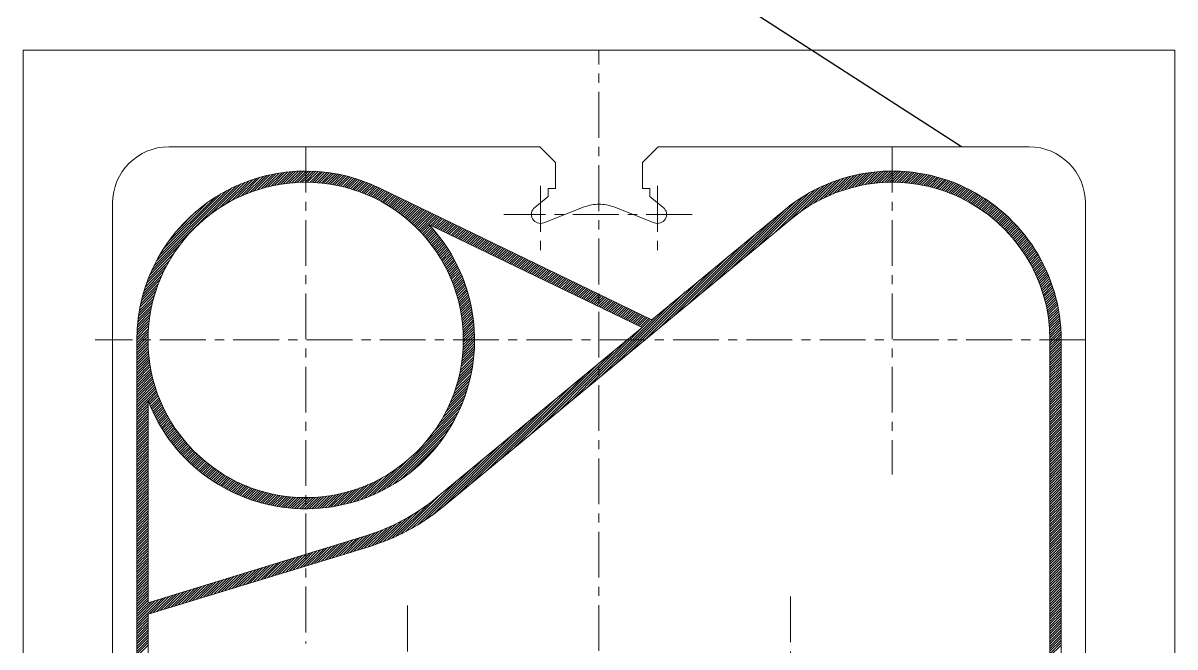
# Model space of a CAD drawing. Header units: millimetres. Extents: x -394 to 6212, y -2458 to 809.
# Drawn here: x 3810.11 to 3841.53, y -2306.17 to -2289.14 of the extents above; entities that cross this region are included whole.
import ezdxf

# ---------------------------------------------------------------- set-up
doc = ezdxf.new("R2010")
doc.units = ezdxf.units.MM
doc.linetypes.add('CENTER', pattern=[2, 1.25, -0.25, 0.25, -0.25])
doc.linetypes.add('CENTER2', pattern=[28.575, 19.05, -3.175, 3.175, -3.175])
doc.layers.get('0').update_dxf_attribs({"lineweight": 18})
doc.layers.add('1', color=1, linetype='Continuous', lineweight=18, true_color=0xff0000)
doc.layers.add('2', color=2, linetype='Continuous', lineweight=18, true_color=0xffff00)
doc.layers.add('LAYER2', color=2, linetype='Continuous', lineweight=25)

# ---------------------------------------------------------------- blocks, each defined once
blk = doc.blocks.new('*X154')
at = {"color": 0}
for p, q in [((502.931, 3930.101), (504.445, 3931.615)), ((503.292, 3930.285), (504.704, 3931.697)), ((503.623, 3930.44), (504.954, 3931.77)), ((503.933, 3930.573), (505.196, 3931.835)), ((504.226, 3930.689), (505.431, 3931.893)), ((504.504, 3930.79), (505.659, 3931.945)), ((504.77, 3930.879), (505.882, 3931.991)), ((505.026, 3930.958), (506.1, 3932.032)), ((505.272, 3931.028), (506.312, 3932.068)), ((505.511, 3931.09), (506.52, 3932.099)), ((505.742, 3931.144), (506.724, 3932.126)), ((505.967, 3931.192), (506.924, 3932.149)), ((506.186, 3931.235), (507.12, 3932.168)), ((506.4, 3931.272), (507.313, 3932.184)), ((506.609, 3931.303), (507.502, 3932.197)), ((506.813, 3931.331), (507.688, 3932.206)), ((507.013, 3931.354), (507.871, 3932.213)), ((507.209, 3931.373), (508.052, 3932.216)), ((507.401, 3931.389), (508.199, 3932.187)), ((507.589, 3931.4), (508.199, 3932.01)), ((507.775, 3931.409), (508.199, 3931.833)), ((507.957, 3931.414), (508.199, 3931.657)), ((508.199, 3932.187), (508.229, 3932.217)), ((508.199, 3932.01), (508.404, 3932.215)), ((508.199, 3931.833), (508.577, 3932.211)), ((508.199, 3931.657), (508.747, 3932.204)), ((508.199, 3931.48), (508.915, 3932.196)), ((508.312, 3931.416), (509.081, 3932.185)), ((508.486, 3931.413), (509.244, 3932.171)), ((508.657, 3931.408), (509.406, 3932.156)), ((508.826, 3931.399), (509.565, 3932.139)), ((508.992, 3931.389), (509.723, 3932.12)), ((509.156, 3931.376), (509.879, 3932.099)), ((509.318, 3931.361), (510.033, 3932.076)), ((509.477, 3931.344), (510.185, 3932.052)), ((509.635, 3931.325), (510.336, 3932.025)), ((509.79, 3931.303), (510.484, 3931.997)), ((509.944, 3931.28), (510.632, 3931.968)), ((510.096, 3931.255), (510.777, 3931.937)), ((510.246, 3931.228), (510.921, 3931.904)), ((510.394, 3931.2), (511.064, 3931.87)), ((510.54, 3931.17), (511.205, 3931.834)), ((510.685, 3931.138), (511.345, 3931.797)), ((510.828, 3931.104), (511.483, 3931.759)), ((510.97, 3931.069), (511.62, 3931.719)), ((511.11, 3931.032), (511.756, 3931.678)), ((511.249, 3930.994), (511.89, 3931.635)), ((544.694, 3930.144), (546.183, 3931.634)), ((545.048, 3930.321), (546.44, 3931.714)), ((545.374, 3930.471), (546.688, 3931.785)), ((545.68, 3930.6), (546.928, 3931.849)), ((545.969, 3930.712), (547.162, 3931.905)), ((546.244, 3930.811), (547.389, 3931.956)), ((546.508, 3930.898), (547.611, 3932.001)), ((546.761, 3930.974), (547.827, 3932.04)), ((547.006, 3931.042), (548.039, 3932.075)), ((547.243, 3931.102), (548.246, 3932.105)), ((547.473, 3931.155), (548.449, 3932.131)), ((547.696, 3931.202), (548.648, 3932.154)), ((547.914, 3931.243), (548.843, 3932.172)), ((548.127, 3931.279), (549.035, 3932.187)), ((548.334, 3931.31), (549.223, 3932.199)), ((548.538, 3931.336), (549.409, 3932.208)), ((548.736, 3931.359), (549.591, 3932.214)), ((548.932, 3931.377), (549.771, 3932.217)), ((549.123, 3931.391), (549.879, 3932.148)), ((549.311, 3931.403), (549.879, 3931.971)), ((549.495, 3931.41), (549.879, 3931.794)), ((549.677, 3931.415), (549.879, 3931.617)), ((549.879, 3932.148), (549.948, 3932.217)), ((549.879, 3931.971), (550.123, 3932.215)), ((549.879, 3931.794), (550.295, 3932.21)), ((549.879, 3931.617), (550.465, 3932.203)), ((549.879, 3931.44), (550.632, 3932.193)), ((550.031, 3931.416), (550.797, 3932.182)), ((550.204, 3931.412), (550.96, 3932.168)), ((550.375, 3931.406), (551.121, 3932.153)), ((550.543, 3931.397), (551.281, 3932.135)), ((550.709, 3931.386), (551.438, 3932.115)), ((550.872, 3931.373), (551.593, 3932.094)), ((551.033, 3931.357), (551.747, 3932.071)), ((551.193, 3931.34), (551.899, 3932.046)), ((551.35, 3931.32), (552.049, 3932.019)), ((551.505, 3931.298), (552.197, 3931.991)), ((551.658, 3931.275), (552.344, 3931.961)), ((551.809, 3931.249), (552.49, 3931.93)), ((551.959, 3931.222), (552.633, 3931.897)), ((552.107, 3931.193), (552.776, 3931.862)), ((552.253, 3931.163), (552.916, 3931.826)), ((552.397, 3931.13), (553.056, 3931.789)), ((552.54, 3931.096), (553.194, 3931.75)), ((552.681, 3931.061), (553.331, 3931.71)), ((552.821, 3931.024), (553.466, 3931.668)), ((552.959, 3930.985), (553.6, 3931.626)), ((497.249, 3925.126), (503.29, 3931.167)), ((497.404, 3925.458), (502.959, 3931.012)), ((497.585, 3925.816), (502.6, 3930.831)), ((501.47, 3929.17), (503.601, 3931.301)), ((502.064, 3929.587), (503.895, 3931.419)), ((502.529, 3929.876), (504.176, 3931.522)), ((508.136, 3931.417), (508.199, 3931.48)), ((511.386, 3930.954), (512.023, 3931.591)), ((511.521, 3930.913), (512.155, 3931.546)), ((511.655, 3930.87), (512.285, 3931.5)), ((511.788, 3930.826), (512.414, 3931.452)), ((511.92, 3930.781), (512.542, 3931.403)), ((512.05, 3930.734), (512.669, 3931.353)), ((512.178, 3930.686), (512.794, 3931.302)), ((512.306, 3930.637), (512.919, 3931.25)), ((512.432, 3930.586), (513.042, 3931.196)), ((512.557, 3930.534), (513.164, 3931.142)), ((512.681, 3930.481), (513.285, 3931.086)), ((512.803, 3930.427), (513.405, 3931.029)), ((512.924, 3930.371), (513.524, 3930.971)), ((513.044, 3930.315), (513.643, 3930.914)), ((513.163, 3930.257), (513.762, 3930.856)), ((513.281, 3930.198), (513.882, 3930.798)), ((540.405, 3926.916), (544.363, 3930.874)), ((541.426, 3927.76), (544.714, 3931.049)), ((542.447, 3928.604), (545.041, 3931.198)), ((543.301, 3929.281), (545.348, 3931.329)), ((543.855, 3929.659), (545.639, 3931.443)), ((544.303, 3929.93), (545.917, 3931.544)), ((549.856, 3931.417), (549.879, 3931.44)), ((553.096, 3930.945), (553.732, 3931.581)), ((553.231, 3930.904), (553.864, 3931.536)), ((553.365, 3930.861), (553.994, 3931.489)), ((553.498, 3930.816), (554.123, 3931.442)), ((553.629, 3930.771), (554.25, 3931.392)), ((553.758, 3930.724), (554.377, 3931.342)), ((553.887, 3930.675), (554.502, 3931.291)), ((554.014, 3930.626), (554.626, 3931.238)), ((554.14, 3930.575), (554.749, 3931.184)), ((554.265, 3930.523), (554.871, 3931.129)), ((554.388, 3930.469), (554.992, 3931.073)), ((554.51, 3930.415), (555.112, 3931.016)), ((554.631, 3930.359), (555.23, 3930.958)), ((554.751, 3930.302), (555.348, 3930.899)), ((554.87, 3930.244), (555.464, 3930.838)), ((554.987, 3930.184), (555.579, 3930.777)), ((497.803, 3926.21), (502.206, 3930.613)), ((498.074, 3926.659), (501.758, 3930.342)), ((498.442, 3927.203), (501.213, 3929.974)), ((513.398, 3930.137), (514.001, 3930.741)), ((513.513, 3930.076), (514.12, 3930.683)), ((513.627, 3930.014), (514.239, 3930.625)), ((513.74, 3929.95), (514.358, 3930.568)), ((513.853, 3929.885), (514.477, 3930.51)), ((513.964, 3929.82), (514.596, 3930.453)), ((514.073, 3929.753), (514.716, 3930.395)), ((514.182, 3929.685), (514.835, 3930.337)), ((514.29, 3929.616), (514.954, 3930.28)), ((514.397, 3929.546), (515.073, 3930.222)), ((514.503, 3929.475), (515.192, 3930.164)), ((514.607, 3929.403), (515.311, 3930.107)), ((514.711, 3929.329), (515.43, 3930.049)), ((514.813, 3929.255), (515.55, 3929.991)), ((537.342, 3924.383), (543.027, 3930.068)), ((538.363, 3925.227), (543.543, 3930.408)), ((539.384, 3926.072), (543.978, 3930.666)), ((555.103, 3930.124), (555.694, 3930.714)), ((555.218, 3930.062), (555.807, 3930.651)), ((555.333, 3930), (555.919, 3930.586)), ((555.445, 3929.936), (556.03, 3930.521)), ((555.557, 3929.871), (556.14, 3930.454)), ((555.668, 3929.805), (556.25, 3930.386)), ((555.778, 3929.738), (556.358, 3930.318)), ((555.886, 3929.67), (556.465, 3930.248)), ((555.994, 3929.6), (556.571, 3930.178)), ((556.1, 3929.53), (556.676, 3930.106)), ((556.206, 3929.459), (556.781, 3930.034)), ((556.31, 3929.386), (556.884, 3929.96)), ((499.082, 3928.02), (500.396, 3929.334)), ((514.915, 3929.18), (515.669, 3929.934)), ((515.016, 3929.104), (515.788, 3929.876)), ((515.115, 3929.027), (515.907, 3929.818)), ((515.214, 3928.948), (516.026, 3929.761)), ((515.311, 3928.869), (516.145, 3929.703)), ((515.408, 3928.789), (516.264, 3929.646)), ((515.503, 3928.708), (516.383, 3929.588)), ((515.598, 3928.625), (516.503, 3929.53)), ((515.691, 3928.542), (516.622, 3929.473)), ((515.784, 3928.458), (516.741, 3929.415)), ((515.875, 3928.373), (516.86, 3929.357)), ((515.966, 3928.286), (516.979, 3929.3)), ((516.055, 3928.199), (517.098, 3929.242)), ((516.144, 3928.111), (517.217, 3929.184)), ((536.321, 3923.539), (542.313, 3929.531)), ((556.414, 3929.313), (556.986, 3929.886)), ((556.516, 3929.239), (557.088, 3929.81)), ((556.617, 3929.163), (557.188, 3929.734)), ((556.718, 3929.087), (557.288, 3929.657)), ((556.817, 3929.009), (557.386, 3929.579)), ((556.915, 3928.931), (557.484, 3929.499)), ((557.013, 3928.851), (557.581, 3929.419)), ((557.109, 3928.771), (557.676, 3929.338)), ((557.204, 3928.689), (557.771, 3929.256)), ((557.299, 3928.607), (557.865, 3929.174)), ((516.232, 3928.022), (517.337, 3929.127)), ((516.318, 3927.932), (517.456, 3929.069)), ((516.404, 3927.841), (516.97, 3928.407)), ((516.976, 3928.413), (517.575, 3929.011)), ((517.095, 3928.355), (517.694, 3928.954)), ((517.214, 3928.297), (517.813, 3928.896)), ((517.333, 3928.24), (517.932, 3928.839)), ((517.452, 3928.182), (518.051, 3928.781)), ((517.572, 3928.124), (518.17, 3928.723)), ((517.691, 3928.067), (518.29, 3928.666)), ((517.81, 3928.009), (518.409, 3928.608)), ((517.929, 3927.951), (518.528, 3928.55)), ((518.048, 3927.894), (518.647, 3928.493)), ((518.167, 3927.836), (518.766, 3928.435)), ((518.286, 3927.778), (518.885, 3928.377)), ((535.3, 3922.695), (541.295, 3928.69)), ((557.392, 3928.523), (557.958, 3929.09)), ((557.484, 3928.439), (558.05, 3929.005)), ((557.576, 3928.354), (558.141, 3928.919)), ((557.666, 3928.267), (558.232, 3928.833)), ((557.755, 3928.18), (558.321, 3928.745)), ((557.844, 3928.091), (558.409, 3928.657)), ((557.931, 3928.002), (558.497, 3928.568)), ((558.017, 3927.912), (558.583, 3928.477)), ((558.103, 3927.82), (558.669, 3928.386)), ((516.489, 3927.748), (517.055, 3928.315)), ((516.572, 3927.655), (517.139, 3928.222)), ((516.655, 3927.561), (517.222, 3928.128)), ((516.737, 3927.466), (517.304, 3928.034)), ((516.817, 3927.37), (517.385, 3927.938)), ((516.897, 3927.273), (517.466, 3927.842)), ((516.976, 3927.175), (517.545, 3927.744)), ((517.053, 3927.076), (517.623, 3927.646)), ((517.13, 3926.976), (517.701, 3927.546)), ((518.405, 3927.721), (519.004, 3928.32)), ((518.525, 3927.663), (519.124, 3928.262)), ((518.644, 3927.606), (519.243, 3928.204)), ((518.763, 3927.548), (519.362, 3928.147)), ((518.882, 3927.49), (519.481, 3928.089)), ((519.001, 3927.433), (519.6, 3928.032)), ((519.12, 3927.375), (519.719, 3927.974)), ((519.239, 3927.317), (519.838, 3927.916)), ((519.359, 3927.26), (519.957, 3927.859)), ((519.478, 3927.202), (520.077, 3927.801)), ((519.597, 3927.144), (520.196, 3927.743)), ((519.716, 3927.087), (520.315, 3927.686)), ((519.835, 3927.029), (520.434, 3927.628)), ((519.954, 3926.971), (520.553, 3927.57)), ((520.073, 3926.914), (520.672, 3927.513)), ((534.279, 3921.85), (540.274, 3927.846)), ((558.187, 3927.728), (558.754, 3928.294)), ((558.271, 3927.635), (558.837, 3928.201)), ((558.353, 3927.54), (558.92, 3928.107)), ((558.435, 3927.445), (559.002, 3928.012)), ((558.515, 3927.349), (559.083, 3927.917)), ((558.595, 3927.251), (559.163, 3927.82)), ((558.673, 3927.153), (559.242, 3927.722)), ((558.75, 3927.054), (559.321, 3927.624)), ((558.827, 3926.953), (559.398, 3927.524)), ((497.115, 3924.815), (499.246, 3926.946)), ((517.206, 3926.875), (517.777, 3927.446)), ((517.28, 3926.772), (517.853, 3927.345)), ((517.354, 3926.669), (517.927, 3927.243)), ((517.426, 3926.565), (518.001, 3927.14)), ((517.498, 3926.46), (518.074, 3927.035)), ((517.568, 3926.353), (518.145, 3926.93)), ((517.638, 3926.246), (518.216, 3926.824)), ((517.706, 3926.138), (518.286, 3926.717)), ((520.192, 3926.856), (520.791, 3927.455)), ((520.312, 3926.799), (520.911, 3927.397)), ((520.431, 3926.741), (521.03, 3927.34)), ((520.55, 3926.683), (521.149, 3927.282)), ((520.669, 3926.626), (521.268, 3927.225)), ((520.788, 3926.568), (521.387, 3927.167)), ((520.907, 3926.51), (521.506, 3927.109)), ((521.026, 3926.453), (521.625, 3927.052)), ((521.146, 3926.395), (521.745, 3926.994)), ((521.265, 3926.337), (521.864, 3926.936)), ((521.384, 3926.28), (521.983, 3926.879)), ((521.503, 3926.222), (522.102, 3926.821)), ((521.622, 3926.164), (522.221, 3926.763)), ((521.741, 3926.107), (522.34, 3926.706)), ((533.258, 3921.006), (539.253, 3927.002)), ((558.902, 3926.852), (559.474, 3927.424)), ((558.977, 3926.749), (559.549, 3927.322)), ((559.05, 3926.646), (559.624, 3927.22)), ((559.122, 3926.542), (559.697, 3927.117)), ((559.194, 3926.436), (559.77, 3927.012)), ((559.264, 3926.33), (559.841, 3926.907)), ((559.333, 3926.222), (559.912, 3926.801)), ((559.401, 3926.113), (559.981, 3926.693)), ((496.894, 3924.24), (498.54, 3925.887)), ((496.997, 3924.521), (498.829, 3926.352)), ((517.774, 3926.028), (518.355, 3926.609)), ((517.84, 3925.918), (518.423, 3926.5)), ((517.905, 3925.806), (518.489, 3926.39)), ((517.969, 3925.693), (518.555, 3926.279)), ((518.032, 3925.579), (518.62, 3926.167)), ((518.094, 3925.465), (518.684, 3926.054)), ((518.154, 3925.348), (518.746, 3925.94)), ((521.86, 3926.049), (522.459, 3926.648)), ((521.98, 3925.992), (522.578, 3926.59)), ((522.099, 3925.934), (522.698, 3926.533)), ((522.218, 3925.876), (522.817, 3926.475)), ((522.337, 3925.819), (522.936, 3926.418)), ((522.456, 3925.761), (523.055, 3926.36)), ((522.575, 3925.703), (523.174, 3926.302)), ((522.694, 3925.646), (523.293, 3926.245)), ((522.813, 3925.588), (523.412, 3926.187)), ((522.933, 3925.53), (523.532, 3926.129)), ((523.052, 3925.473), (523.651, 3926.072)), ((523.171, 3925.415), (523.77, 3926.014)), ((523.29, 3925.358), (523.889, 3925.956)), ((523.409, 3925.3), (524.008, 3925.899)), ((532.292, 3920.217), (538.232, 3926.157)), ((559.468, 3926.004), (560.05, 3926.585)), ((559.534, 3925.893), (560.117, 3926.476)), ((559.599, 3925.781), (560.184, 3926.366)), ((559.663, 3925.668), (560.25, 3926.255)), ((559.726, 3925.554), (560.314, 3926.142)), ((559.787, 3925.439), (560.378, 3926.029)), ((559.848, 3925.322), (560.44, 3925.915)), ((496.719, 3923.712), (498.131, 3925.124)), ((496.801, 3923.971), (498.315, 3925.485)), ((518.214, 3925.231), (518.808, 3925.825)), ((518.272, 3925.113), (518.869, 3925.709)), ((518.33, 3924.993), (518.928, 3925.592)), ((518.386, 3924.873), (518.987, 3925.473)), ((518.44, 3924.751), (519.044, 3925.354)), ((518.494, 3924.627), (519.1, 3925.234)), ((518.547, 3924.503), (519.155, 3925.112)), ((523.528, 3925.242), (524.127, 3925.841)), ((523.647, 3925.185), (524.246, 3925.784)), ((523.767, 3925.127), (524.365, 3925.726)), ((523.886, 3925.069), (524.485, 3925.668)), ((524.005, 3925.012), (524.604, 3925.611)), ((524.124, 3924.954), (524.723, 3925.553)), ((524.243, 3924.896), (524.842, 3925.495)), ((524.362, 3924.839), (524.961, 3925.438)), ((524.481, 3924.781), (525.08, 3925.38)), ((524.6, 3924.723), (525.199, 3925.322)), ((524.72, 3924.666), (525.319, 3925.265)), ((524.839, 3924.608), (525.438, 3925.207)), ((524.958, 3924.551), (525.557, 3925.149)), ((525.077, 3924.493), (525.676, 3925.092)), ((532.115, 3920.217), (537.211, 3925.313)), ((559.907, 3925.205), (560.502, 3925.799)), ((559.965, 3925.086), (560.562, 3925.683)), ((560.022, 3924.967), (560.621, 3925.566)), ((560.078, 3924.846), (560.679, 3925.447)), ((560.133, 3924.723), (560.737, 3925.327)), ((560.186, 3924.6), (560.793, 3925.207)), ((560.238, 3924.475), (560.847, 3925.085)), ((496.581, 3923.22), (497.843, 3924.483)), ((496.646, 3923.463), (497.976, 3924.793)), ((518.598, 3924.377), (519.209, 3924.989)), ((518.648, 3924.251), (519.262, 3924.865)), ((518.696, 3924.122), (519.314, 3924.74)), ((518.743, 3923.993), (519.364, 3924.614)), ((518.789, 3923.862), (519.414, 3924.487)), ((518.834, 3923.73), (519.462, 3924.358)), ((518.877, 3923.596), (519.509, 3924.228)), ((525.196, 3924.435), (525.795, 3925.034)), ((525.315, 3924.378), (525.914, 3924.977)), ((525.434, 3924.32), (526.033, 3924.919)), ((525.554, 3924.262), (526.152, 3924.861)), ((525.673, 3924.205), (526.272, 3924.804)), ((525.792, 3924.147), (526.391, 3924.746)), ((525.911, 3924.089), (526.51, 3924.688)), ((526.03, 3924.032), (526.629, 3924.631)), ((526.149, 3923.974), (526.748, 3924.573)), ((526.268, 3923.916), (526.867, 3924.515)), ((526.388, 3923.859), (526.986, 3924.458)), ((526.507, 3923.801), (527.106, 3924.4)), ((526.626, 3923.744), (527.225, 3924.342)), ((526.745, 3923.686), (527.344, 3924.285)), ((531.938, 3920.217), (536.19, 3924.469)), ((560.289, 3924.349), (560.901, 3924.962)), ((560.338, 3924.222), (560.954, 3924.838)), ((560.387, 3924.094), (561.005, 3924.712)), ((560.434, 3923.964), (561.056, 3924.586)), ((560.479, 3923.833), (561.105, 3924.458)), ((560.524, 3923.7), (561.153, 3924.329)), ((496.425, 3922.534), (497.537, 3923.646)), ((496.471, 3922.757), (497.626, 3923.912)), ((496.523, 3922.985), (497.728, 3924.19)), ((518.919, 3923.461), (519.555, 3924.097)), ((518.959, 3923.325), (519.599, 3923.965)), ((518.998, 3923.187), (519.642, 3923.831)), ((519.035, 3923.048), (519.684, 3923.696)), ((519.071, 3922.907), (519.724, 3923.559)), ((519.106, 3922.764), (519.763, 3923.422)), ((526.864, 3923.628), (527.463, 3924.227)), ((526.983, 3923.571), (527.582, 3924.17)), ((527.102, 3923.513), (527.701, 3924.112)), ((527.221, 3923.455), (527.82, 3924.054)), ((527.341, 3923.398), (527.94, 3923.997)), ((527.46, 3923.34), (528.059, 3923.939)), ((527.579, 3923.282), (528.178, 3923.881)), ((527.698, 3923.225), (528.297, 3923.824)), ((527.817, 3923.167), (528.416, 3923.766)), ((527.936, 3923.109), (528.535, 3923.708)), ((528.055, 3923.052), (528.654, 3923.651)), ((528.175, 3922.994), (528.773, 3923.593)), ((528.294, 3922.937), (528.893, 3923.535)), ((528.413, 3922.879), (529.012, 3923.478)), ((529.039, 3923.328), (529.131, 3923.42)), ((531.761, 3920.217), (535.169, 3923.625)), ((560.567, 3923.566), (561.199, 3924.199)), ((560.608, 3923.431), (561.245, 3924.068)), ((560.648, 3923.294), (561.289, 3923.935)), ((560.687, 3923.156), (561.331, 3923.801)), ((560.724, 3923.016), (561.373, 3923.666)), ((560.759, 3922.875), (561.413, 3923.529)), ((496.29, 3921.692), (497.272, 3922.674)), ((496.317, 3921.896), (497.326, 3922.905)), ((496.348, 3922.104), (497.388, 3923.144)), ((496.384, 3922.317), (497.458, 3923.39)), ((519.138, 3922.62), (519.801, 3923.283)), ((519.169, 3922.474), (519.837, 3923.142)), ((519.199, 3922.327), (519.872, 3923)), ((519.226, 3922.178), (519.905, 3922.857)), ((519.252, 3922.027), (519.937, 3922.712)), ((528.532, 3922.821), (529.039, 3923.328)), ((528.651, 3922.764), (529.039, 3923.152)), ((528.77, 3922.706), (529.039, 3922.975)), ((528.889, 3922.648), (529.039, 3922.798)), ((529.008, 3922.591), (529.039, 3922.621)), ((529.039, 3923.152), (529.25, 3923.363)), ((529.039, 3922.975), (529.369, 3923.305)), ((529.039, 3922.798), (529.488, 3923.247)), ((529.039, 3922.621), (529.607, 3923.19)), ((529.128, 3922.533), (529.727, 3923.132)), ((529.247, 3922.475), (529.846, 3923.074)), ((529.366, 3922.418), (529.965, 3923.017)), ((529.485, 3922.36), (530.084, 3922.959)), ((529.604, 3922.302), (530.203, 3922.901)), ((529.723, 3922.245), (530.322, 3922.844)), ((529.842, 3922.187), (530.441, 3922.786)), ((529.962, 3922.13), (530.56, 3922.728)), ((530.081, 3922.072), (530.68, 3922.671)), ((530.2, 3922.014), (530.799, 3922.613)), ((531.585, 3920.217), (534.148, 3922.78)), ((560.793, 3922.732), (561.452, 3923.391)), ((560.825, 3922.588), (561.489, 3923.251)), ((560.856, 3922.442), (561.525, 3923.111)), ((560.885, 3922.294), (561.559, 3922.968)), ((560.912, 3922.144), (561.592, 3922.824)), ((560.937, 3921.993), (561.624, 3922.679)), ((496.219, 3920.914), (497.113, 3921.807)), ((496.232, 3921.104), (497.145, 3922.016)), ((496.248, 3921.296), (497.181, 3922.23)), ((496.267, 3921.492), (497.224, 3922.449)), ((519.276, 3921.874), (519.967, 3922.565)), ((519.298, 3921.719), (519.996, 3922.417)), ((519.318, 3921.562), (520.023, 3922.267)), ((519.336, 3921.404), (520.048, 3922.115)), ((519.352, 3921.243), (520.071, 3921.962)), ((519.366, 3921.08), (520.093, 3921.807)), ((530.319, 3921.957), (530.918, 3922.556)), ((530.438, 3921.899), (531.037, 3922.498)), ((530.557, 3921.841), (531.156, 3922.44)), ((530.676, 3921.784), (531.275, 3922.383)), ((530.795, 3921.726), (531.394, 3922.325)), ((530.915, 3921.668), (531.514, 3922.267)), ((531.034, 3921.611), (531.633, 3922.21)), ((531.153, 3921.553), (531.752, 3922.152)), ((531.272, 3921.495), (531.871, 3922.094)), ((531.391, 3921.438), (531.99, 3922.037)), ((531.408, 3920.217), (533.127, 3921.936)), ((531.51, 3921.38), (532.109, 3921.979)), ((531.629, 3921.323), (532.228, 3921.921)), ((531.749, 3921.265), (532.347, 3921.864)), ((531.868, 3921.207), (532.467, 3921.806)), ((560.961, 3921.839), (561.654, 3922.532)), ((560.983, 3921.684), (561.682, 3922.384)), ((561.002, 3921.527), (561.708, 3922.233)), ((561.02, 3921.368), (561.733, 3922.082)), ((561.035, 3921.207), (561.756, 3921.928)), ((496.2, 3920.365), (497.043, 3921.208)), ((496.204, 3920.545), (497.062, 3921.403)), ((496.21, 3920.728), (497.085, 3921.603)), ((496.229, 3920.217), (497.028, 3921.015)), ((519.377, 3920.915), (520.113, 3921.65)), ((519.387, 3920.747), (520.131, 3921.492)), ((519.393, 3920.577), (520.147, 3921.331)), ((519.398, 3920.404), (520.161, 3921.168)), ((519.399, 3920.229), (520.173, 3921.003)), ((531.231, 3920.217), (532.705, 3921.691)), ((531.987, 3921.15), (532.586, 3921.749)), ((561.049, 3921.043), (561.778, 3921.772)), ((561.06, 3920.877), (561.797, 3921.615)), ((561.068, 3920.709), (561.815, 3921.456)), ((561.074, 3920.539), (561.831, 3921.295)), ((561.078, 3920.366), (561.844, 3921.132)), ((561.106, 3920.217), (561.856, 3920.966)), ((496.199, 3919.48), (496.936, 3920.217)), ((496.199, 3919.657), (496.76, 3920.217)), ((496.199, 3919.833), (496.583, 3920.217)), ((496.199, 3920.01), (496.406, 3920.217)), ((496.199, 3920.187), (496.229, 3920.217)), ((496.406, 3920.217), (497.016, 3920.827)), ((496.583, 3920.217), (497.007, 3920.641)), ((496.76, 3920.217), (497.002, 3920.459)), ((496.936, 3920.217), (496.999, 3920.28)), ((519.362, 3919.308), (520.199, 3920.145)), ((519.376, 3919.499), (520.094, 3920.217)), ((519.386, 3919.686), (519.917, 3920.217)), ((519.394, 3919.87), (519.74, 3920.217)), ((519.398, 3920.051), (519.564, 3920.217)), ((519.564, 3920.217), (520.183, 3920.836)), ((519.74, 3920.217), (520.191, 3920.667)), ((519.917, 3920.217), (520.196, 3920.496)), ((520.094, 3920.217), (520.199, 3920.322)), ((529.039, 3917.672), (531.585, 3920.217)), ((529.039, 3917.848), (531.408, 3920.217)), ((529.039, 3918.025), (531.231, 3920.217)), ((529.039, 3918.202), (531.054, 3920.217)), ((529.173, 3917.629), (531.761, 3920.217)), ((530.195, 3918.473), (531.938, 3920.217)), ((531.054, 3920.217), (531.085, 3920.248)), ((531.216, 3919.318), (532.115, 3920.217)), ((532.237, 3920.162), (532.292, 3920.217)), ((561.079, 3920.19), (561.106, 3920.217)), ((561.079, 3920.013), (561.283, 3920.217)), ((561.079, 3919.836), (561.46, 3920.217)), ((561.079, 3919.66), (561.637, 3920.217)), ((561.079, 3919.483), (561.813, 3920.217)), ((561.283, 3920.217), (561.865, 3920.799)), ((561.46, 3920.217), (561.872, 3920.629)), ((561.637, 3920.217), (561.877, 3920.457)), ((561.813, 3920.217), (561.879, 3920.283)), ((496.199, 3919.303), (497, 3920.104)), ((496.199, 3919.126), (497.003, 3919.93)), ((496.199, 3918.949), (497.008, 3919.759)), ((496.199, 3918.773), (497.017, 3919.59)), ((496.199, 3918.596), (497.027, 3919.424)), ((519.268, 3918.507), (520.172, 3919.411)), ((519.298, 3918.714), (520.183, 3919.599)), ((519.323, 3918.916), (520.191, 3919.784)), ((519.345, 3919.114), (520.196, 3919.966)), ((529.039, 3918.379), (530.064, 3919.404)), ((561.079, 3919.306), (561.879, 3920.106)), ((561.079, 3919.129), (561.879, 3919.929)), ((561.079, 3918.952), (561.879, 3919.752)), ((561.079, 3918.776), (561.879, 3919.576)), ((561.079, 3918.599), (561.879, 3919.399)), ((496.199, 3918.419), (497.04, 3919.26)), ((496.199, 3918.242), (497.055, 3919.098)), ((496.199, 3918.066), (497.072, 3918.939)), ((496.199, 3917.889), (497.091, 3918.781)), ((496.199, 3917.712), (497.113, 3918.626)), ((519.096, 3917.628), (520.093, 3918.625)), ((519.147, 3917.856), (520.118, 3918.827)), ((519.193, 3918.079), (520.14, 3919.025)), ((519.233, 3918.295), (520.158, 3919.22)), ((523.047, 3912.564), (529.039, 3918.555)), ((529.039, 3918.555), (529.043, 3918.559)), ((561.079, 3918.422), (561.879, 3919.222)), ((561.079, 3918.245), (561.879, 3919.045)), ((561.079, 3918.069), (561.879, 3918.869)), ((561.079, 3917.892), (561.879, 3918.692)), ((561.079, 3917.715), (561.879, 3918.515)), ((496.199, 3917.535), (497.136, 3918.472)), ((496.199, 3917.358), (497.161, 3918.32)), ((496.199, 3917.182), (497.188, 3918.17)), ((496.199, 3917.005), (497.216, 3918.022)), ((496.199, 3916.828), (497.247, 3917.876)), ((496.199, 3916.651), (497.279, 3917.731)), ((518.811, 3916.636), (519.947, 3917.772)), ((518.896, 3916.897), (519.991, 3917.993)), ((518.971, 3917.149), (520.03, 3918.208)), ((519.037, 3917.392), (520.064, 3918.419)), ((522.026, 3911.72), (528.022, 3917.715)), ((524.068, 3913.408), (529.039, 3918.379)), ((525.089, 3914.252), (529.039, 3918.202)), ((526.11, 3915.096), (529.039, 3918.025)), ((527.131, 3915.941), (529.039, 3917.848)), ((561.079, 3917.538), (561.879, 3918.338)), ((561.079, 3917.361), (561.879, 3918.161)), ((561.079, 3917.185), (561.879, 3917.985)), ((561.079, 3917.008), (561.879, 3917.808)), ((496.199, 3916.475), (497.312, 3917.588)), ((496.199, 3916.298), (497.347, 3917.446)), ((496.199, 3916.121), (497.384, 3917.306)), ((496.199, 3915.944), (497.422, 3917.167)), ((496.199, 3915.767), (497.462, 3917.03)), ((496.199, 3915.591), (497.503, 3916.895)), ((518.481, 3915.775), (519.78, 3917.075)), ((518.606, 3916.077), (519.843, 3917.314)), ((518.715, 3916.363), (519.898, 3917.546)), ((521.005, 3910.875), (527.001, 3916.871)), ((528.152, 3916.785), (529.039, 3917.672)), ((561.079, 3916.831), (561.879, 3917.631)), ((561.079, 3916.654), (561.879, 3917.454)), ((561.079, 3916.478), (561.879, 3917.278)), ((561.079, 3916.301), (561.879, 3917.101)), ((561.079, 3916.124), (561.879, 3916.924)), ((496.199, 3915.414), (497.546, 3916.761)), ((496.199, 3915.237), (497.59, 3916.628)), ((497.013, 3915.874), (497.635, 3916.496)), ((497.063, 3915.747), (497.682, 3916.366)), ((497.114, 3915.622), (497.73, 3916.238)), ((497.166, 3915.497), (497.779, 3916.11)), ((517.959, 3914.723), (519.545, 3916.309)), ((518.165, 3915.106), (519.633, 3916.574)), ((518.335, 3915.453), (519.711, 3916.828)), ((561.079, 3915.947), (561.879, 3916.747)), ((561.079, 3915.77), (561.879, 3916.57)), ((561.079, 3915.594), (561.879, 3916.394)), ((561.079, 3915.417), (561.879, 3916.217)), ((496.199, 3915.06), (496.999, 3915.86)), ((496.199, 3914.884), (496.999, 3915.684)), ((496.199, 3914.707), (496.999, 3915.507)), ((496.199, 3914.53), (496.999, 3915.33)), ((497.22, 3915.374), (497.83, 3915.984)), ((497.274, 3915.252), (497.882, 3915.859)), ((497.33, 3915.131), (497.935, 3915.735)), ((497.387, 3915.011), (497.989, 3915.613)), ((497.445, 3914.892), (498.045, 3915.492)), ((497.504, 3914.775), (498.101, 3915.372)), ((497.564, 3914.658), (498.159, 3915.253)), ((516.751, 3912.985), (519.208, 3915.442)), ((517.353, 3913.764), (519.335, 3915.746)), ((517.702, 3914.289), (519.446, 3916.034)), ((519.984, 3910.031), (525.98, 3916.027)), ((561.079, 3915.24), (561.879, 3916.04)), ((561.079, 3915.063), (561.879, 3915.863)), ((561.079, 3914.887), (561.879, 3915.687)), ((561.079, 3914.71), (561.879, 3915.51)), ((561.079, 3914.533), (561.879, 3915.333)), ((496.199, 3914.353), (496.999, 3915.153)), ((496.199, 3914.176), (496.999, 3914.976)), ((496.199, 3914), (496.999, 3914.8)), ((496.199, 3913.823), (496.999, 3914.623)), ((496.199, 3913.646), (496.999, 3914.446)), ((497.626, 3914.542), (498.218, 3915.135)), ((497.688, 3914.428), (498.279, 3915.019)), ((497.751, 3914.314), (498.34, 3914.903)), ((497.815, 3914.202), (498.402, 3914.789)), ((497.881, 3914.09), (498.466, 3914.676)), ((497.947, 3913.98), (498.531, 3914.564)), ((498.015, 3913.871), (498.596, 3914.453)), ((513.296, 3909.353), (519.063, 3915.12)), ((513.642, 3909.522), (518.894, 3914.774)), ((518.963, 3909.187), (524.959, 3915.182)), ((561.079, 3914.356), (561.879, 3915.156)), ((561.079, 3914.179), (561.879, 3914.979)), ((561.079, 3914.003), (561.879, 3914.803)), ((561.079, 3913.826), (561.879, 3914.626)), ((561.079, 3913.649), (561.879, 3914.449)), ((496.199, 3913.469), (496.999, 3914.269)), ((496.199, 3913.293), (496.999, 3914.093)), ((496.199, 3913.116), (496.999, 3913.916)), ((496.199, 3912.939), (496.999, 3913.739)), ((498.083, 3913.762), (498.663, 3914.343)), ((498.152, 3913.655), (498.731, 3914.234)), ((498.223, 3913.548), (498.8, 3914.126)), ((498.294, 3913.443), (498.87, 3914.019)), ((498.366, 3913.338), (498.941, 3913.914)), ((498.439, 3913.235), (499.013, 3913.809)), ((498.514, 3913.132), (499.087, 3913.705)), ((498.589, 3913.031), (499.161, 3913.603)), ((514.02, 3909.723), (518.693, 3914.397)), ((514.442, 3909.969), (518.447, 3913.974)), ((517.943, 3908.343), (523.938, 3914.338)), ((561.079, 3913.472), (561.879, 3914.272)), ((561.079, 3913.296), (561.879, 3914.096)), ((561.079, 3913.119), (561.879, 3913.919)), ((561.079, 3912.942), (561.879, 3913.742)), ((496.199, 3912.762), (496.999, 3913.562)), ((496.199, 3912.585), (496.999, 3913.385)), ((496.199, 3912.409), (496.999, 3913.209)), ((496.199, 3912.232), (496.999, 3913.032)), ((496.199, 3912.055), (496.999, 3912.855)), ((498.665, 3912.93), (499.236, 3913.501)), ((498.742, 3912.83), (499.312, 3913.401)), ((498.82, 3912.732), (499.389, 3913.301)), ((498.899, 3912.634), (499.468, 3913.202)), ((498.979, 3912.537), (499.547, 3913.105)), ((499.06, 3912.441), (499.627, 3913.008)), ((499.141, 3912.346), (499.708, 3912.913)), ((499.224, 3912.252), (499.791, 3912.818)), ((514.938, 3910.288), (518.128, 3913.478)), ((515.59, 3910.763), (517.653, 3912.826)), ((517.177, 3907.754), (522.917, 3913.494)), ((561.079, 3912.765), (561.879, 3913.565)), ((561.079, 3912.588), (561.879, 3913.388)), ((561.079, 3912.412), (561.879, 3913.212)), ((561.079, 3912.235), (561.879, 3913.035)), ((561.079, 3912.058), (561.879, 3912.858)), ((496.199, 3911.878), (496.999, 3912.678)), ((496.199, 3911.702), (496.999, 3912.502)), ((496.199, 3911.525), (496.999, 3912.325)), ((496.199, 3911.348), (496.999, 3912.148)), ((496.199, 3911.171), (496.999, 3911.971)), ((499.308, 3912.158), (499.874, 3912.725)), ((499.392, 3912.066), (499.958, 3912.632)), ((499.477, 3911.975), (500.043, 3912.541)), ((499.564, 3911.884), (500.13, 3912.45)), ((499.651, 3911.795), (500.217, 3912.361)), ((499.739, 3911.706), (500.305, 3912.272)), ((499.828, 3911.619), (500.394, 3912.184)), ((499.918, 3911.532), (500.484, 3912.098)), ((500.009, 3911.446), (500.575, 3912.012)), ((516.612, 3907.366), (521.896, 3912.65)), ((561.079, 3911.881), (561.879, 3912.681)), ((561.079, 3911.705), (561.879, 3912.505)), ((561.079, 3911.528), (561.879, 3912.328)), ((561.079, 3911.351), (561.879, 3912.151)), ((561.079, 3911.174), (561.879, 3911.974)), ((496.199, 3910.994), (496.999, 3911.794)), ((496.199, 3910.818), (496.999, 3911.618)), ((496.199, 3910.641), (496.999, 3911.441)), ((496.199, 3910.464), (496.999, 3911.264)), ((500.101, 3911.361), (500.668, 3911.927)), ((500.194, 3911.277), (500.761, 3911.844)), ((500.288, 3911.194), (500.855, 3911.761)), ((500.382, 3911.112), (500.95, 3911.679)), ((500.478, 3911.031), (501.046, 3911.599)), ((500.575, 3910.951), (501.143, 3911.519)), ((500.672, 3910.871), (501.241, 3911.44)), ((500.77, 3910.793), (501.34, 3911.363)), ((500.87, 3910.715), (501.44, 3911.286)), ((500.97, 3910.639), (501.542, 3911.21)), ((501.071, 3910.563), (501.644, 3911.136)), ((512.974, 3909.208), (515.431, 3911.665)), ((516.136, 3907.066), (520.875, 3911.805)), ((561.079, 3910.997), (561.879, 3911.797)), ((561.079, 3910.821), (561.879, 3911.621)), ((561.079, 3910.644), (561.879, 3911.444)), ((561.079, 3910.467), (561.879, 3911.267)), ((496.199, 3910.287), (496.999, 3911.087)), ((496.199, 3910.111), (496.999, 3910.911)), ((496.199, 3909.934), (496.999, 3910.734)), ((496.199, 3909.757), (496.999, 3910.557)), ((496.199, 3909.58), (496.999, 3910.38)), ((501.173, 3910.489), (501.747, 3911.062)), ((501.276, 3910.415), (501.851, 3910.99)), ((501.381, 3910.342), (501.956, 3910.918)), ((501.486, 3910.271), (502.063, 3910.848)), ((501.592, 3910.2), (502.17, 3910.778)), ((501.699, 3910.13), (502.278, 3910.71)), ((501.807, 3910.061), (502.388, 3910.643)), ((501.916, 3909.994), (502.498, 3910.576)), ((502.026, 3909.927), (502.61, 3910.511)), ((502.137, 3909.861), (502.723, 3910.447)), ((502.249, 3909.796), (502.837, 3910.384)), ((502.362, 3909.732), (502.952, 3910.322)), ((512.107, 3908.871), (513.693, 3910.457)), ((512.382, 3908.97), (514.127, 3910.714)), ((512.671, 3909.081), (514.652, 3911.063)), ((515.713, 3906.82), (519.854, 3910.961)), ((561.079, 3910.29), (561.879, 3911.09)), ((561.079, 3910.114), (561.879, 3910.914)), ((561.079, 3909.937), (561.879, 3910.737)), ((561.079, 3909.76), (561.879, 3910.56)), ((561.079, 3909.583), (561.879, 3910.383)), ((496.199, 3909.404), (496.999, 3910.204)), ((496.199, 3909.227), (496.999, 3910.027)), ((496.199, 3909.05), (496.999, 3909.85)), ((496.199, 3908.873), (496.999, 3909.673)), ((502.476, 3909.67), (503.068, 3910.262)), ((502.591, 3909.608), (503.185, 3910.202)), ((502.707, 3909.548), (503.303, 3910.144)), ((502.824, 3909.488), (503.423, 3910.086)), ((502.943, 3909.43), (503.544, 3910.03)), ((503.062, 3909.372), (503.665, 3909.976)), ((503.183, 3909.316), (503.789, 3909.922)), ((503.304, 3909.261), (503.913, 3909.87)), ((503.427, 3909.207), (504.039, 3909.818)), ((503.551, 3909.154), (504.166, 3909.769)), ((503.676, 3909.102), (504.294, 3909.72)), ((503.802, 3909.052), (504.423, 3909.673)), ((503.93, 3909.002), (504.554, 3909.627)), ((504.058, 3908.954), (504.686, 3909.582)), ((504.188, 3908.907), (504.82, 3909.539)), ((504.319, 3908.862), (504.955, 3909.497)), ((510.423, 3908.425), (511.519, 3909.52)), ((510.644, 3908.469), (511.78, 3909.605)), ((510.87, 3908.518), (512.053, 3909.701)), ((511.102, 3908.573), (512.339, 3909.81)), ((511.341, 3908.636), (512.641, 3909.935)), ((511.588, 3908.705), (512.963, 3910.081)), ((511.842, 3908.783), (513.31, 3910.251)), ((515.327, 3906.611), (518.833, 3910.117)), ((561.079, 3909.406), (561.879, 3910.206)), ((561.079, 3909.23), (561.879, 3910.03)), ((561.079, 3909.053), (561.879, 3909.853)), ((561.079, 3908.876), (561.879, 3909.676)), ((561.079, 3908.699), (561.879, 3909.499)), ((496.199, 3908.696), (496.999, 3909.496)), ((496.199, 3908.52), (496.999, 3909.32)), ((496.199, 3908.343), (496.999, 3909.143)), ((496.199, 3908.166), (496.999, 3908.966)), ((496.199, 3907.989), (496.999, 3908.789)), ((504.452, 3908.817), (505.091, 3909.457)), ((504.585, 3908.774), (505.229, 3909.418)), ((504.72, 3908.732), (505.369, 3909.381)), ((504.857, 3908.692), (505.509, 3909.345)), ((504.994, 3908.653), (505.652, 3909.31)), ((505.133, 3908.615), (505.796, 3909.278)), ((505.274, 3908.579), (505.942, 3909.247)), ((505.416, 3908.544), (506.089, 3909.217)), ((505.56, 3908.511), (506.239, 3909.19)), ((505.705, 3908.479), (506.39, 3909.164)), ((505.851, 3908.449), (506.542, 3909.14)), ((505.999, 3908.42), (506.697, 3909.118)), ((506.149, 3908.393), (506.854, 3909.098)), ((506.301, 3908.368), (507.013, 3909.08)), ((506.454, 3908.345), (507.173, 3909.064)), ((506.609, 3908.323), (507.336, 3909.05)), ((506.766, 3908.303), (507.502, 3909.039)), ((506.924, 3908.285), (507.669, 3909.03)), ((507.085, 3908.269), (507.839, 3909.023)), ((507.248, 3908.255), (508.012, 3909.019)), ((507.413, 3908.243), (508.187, 3909.017)), ((507.58, 3908.233), (508.199, 3908.852)), ((508.199, 3908.322), (508.917, 3909.04)), ((508.199, 3908.499), (508.73, 3909.03)), ((508.199, 3908.676), (508.546, 3909.022)), ((508.199, 3908.852), (508.365, 3909.018)), ((508.271, 3908.217), (509.108, 3909.054)), ((508.45, 3908.22), (509.302, 3909.071)), ((508.632, 3908.225), (509.5, 3909.093)), ((508.817, 3908.233), (509.703, 3909.118)), ((509.005, 3908.244), (509.909, 3909.148)), ((509.196, 3908.258), (510.121, 3909.183)), ((509.391, 3908.276), (510.338, 3909.223)), ((509.589, 3908.298), (510.56, 3909.269)), ((509.791, 3908.323), (510.788, 3909.32)), ((509.997, 3908.352), (511.024, 3909.379)), ((510.208, 3908.386), (511.267, 3909.445)), ((514.968, 3906.429), (517.812, 3909.273)), ((561.079, 3908.523), (561.879, 3909.323)), ((561.079, 3908.346), (561.879, 3909.146)), ((561.079, 3908.169), (561.879, 3908.969)), ((561.079, 3907.992), (561.879, 3908.792)), ((496.199, 3907.813), (496.999, 3908.613)), ((496.199, 3907.636), (496.999, 3908.436)), ((496.199, 3907.459), (496.999, 3908.259)), ((496.199, 3907.282), (496.999, 3908.082)), ((496.199, 3907.105), (496.999, 3907.905)), ((507.749, 3908.225), (508.199, 3908.676)), ((507.92, 3908.22), (508.199, 3908.499)), ((508.094, 3908.217), (508.199, 3908.322)), ((514.311, 3906.125), (516.313, 3908.127)), ((514.631, 3906.268), (516.92, 3908.558)), ((561.079, 3907.815), (561.879, 3908.615)), ((561.079, 3907.639), (561.879, 3908.439)), ((561.079, 3907.462), (561.879, 3908.262)), ((561.079, 3907.285), (561.879, 3908.085)), ((561.079, 3907.108), (561.879, 3907.908)), ((496.199, 3906.929), (496.999, 3907.729)), ((496.199, 3906.752), (496.999, 3907.552)), ((496.199, 3906.575), (496.999, 3907.375)), ((496.199, 3906.398), (496.999, 3907.198)), ((513.158, 3905.679), (514.635, 3907.157)), ((513.431, 3905.775), (514.996, 3907.341)), ((513.713, 3905.881), (515.387, 3907.555)), ((514.006, 3905.997), (515.819, 3907.81)), ((561.079, 3906.932), (561.879, 3907.732)), ((561.079, 3906.755), (561.879, 3907.555)), ((561.079, 3906.578), (561.879, 3907.378)), ((561.079, 3906.401), (561.879, 3907.201)), ((496.199, 3906.222), (496.999, 3907.022)), ((496.199, 3906.045), (496.999, 3906.845)), ((496.199, 3905.868), (496.999, 3906.668)), ((496.199, 3905.691), (496.999, 3906.491)), ((496.199, 3905.514), (496.999, 3906.314)), ((511.11, 3905.046), (512.314, 3906.249)), ((511.365, 3905.124), (512.569, 3906.328)), ((511.619, 3905.201), (512.831, 3906.414)), ((511.874, 3905.279), (513.102, 3906.507)), ((512.128, 3905.357), (513.382, 3906.611)), ((512.382, 3905.434), (513.673, 3906.725)), ((512.637, 3905.512), (513.978, 3906.853)), ((512.894, 3905.592), (514.297, 3906.996)), ((561.079, 3906.224), (561.879, 3907.024)), ((561.079, 3906.048), (561.879, 3906.848)), ((561.079, 3905.871), (561.879, 3906.671)), ((561.079, 3905.694), (561.879, 3906.494)), ((561.079, 3905.517), (561.879, 3906.317)), ((496.199, 3905.338), (496.999, 3906.138)), ((496.199, 3905.161), (496.999, 3905.961)), ((496.199, 3904.984), (496.999, 3905.784)), ((496.199, 3904.807), (496.999, 3905.607)), ((496.199, 3904.631), (496.999, 3905.431)), ((508.566, 3904.269), (509.761, 3905.464)), ((508.82, 3904.347), (510.016, 3905.543)), ((509.075, 3904.425), (510.271, 3905.621)), ((509.329, 3904.502), (510.527, 3905.7)), ((509.584, 3904.58), (510.782, 3905.778)), ((509.838, 3904.658), (511.037, 3905.857)), ((510.093, 3904.735), (511.293, 3905.935)), ((510.347, 3904.813), (511.548, 3906.014)), ((510.601, 3904.891), (511.803, 3906.092)), ((510.856, 3904.968), (512.058, 3906.171)), ((561.079, 3905.341), (561.879, 3906.141)), ((561.079, 3905.164), (561.879, 3905.964)), ((561.079, 3904.987), (561.879, 3905.787)), ((561.079, 3904.81), (561.879, 3905.61)), ((561.079, 3904.633), (561.879, 3905.433)), ((496.199, 3904.454), (496.999, 3905.254)), ((496.199, 3904.277), (496.999, 3905.077)), ((496.199, 3904.1), (496.999, 3904.9)), ((496.199, 3903.923), (496.999, 3904.723)), ((505.767, 3903.415), (506.953, 3904.601)), ((506.022, 3903.493), (507.208, 3904.679)), ((506.276, 3903.571), (507.463, 3904.758)), ((506.53, 3903.648), (507.719, 3904.836)), ((506.785, 3903.726), (507.974, 3904.915)), ((507.039, 3903.804), (508.199, 3904.963)), ((507.294, 3903.881), (508.199, 3904.786)), ((507.548, 3903.959), (508.199, 3904.61)), ((508.199, 3904.256), (509.25, 3905.307)), ((508.199, 3904.433), (508.995, 3905.229)), ((508.199, 3904.61), (508.74, 3905.15)), ((508.199, 3904.786), (508.484, 3905.072)), ((508.199, 3904.963), (508.229, 3904.993)), ((508.311, 3904.192), (509.506, 3905.386)), ((561.079, 3904.457), (561.879, 3905.257)), ((561.079, 3904.28), (561.879, 3905.08)), ((561.079, 3904.103), (561.879, 3904.903)), ((561.079, 3903.926), (561.879, 3904.726)), ((496.199, 3903.747), (496.999, 3904.547)), ((496.199, 3903.57), (496.999, 3904.37)), ((496.199, 3903.393), (496.999, 3904.193)), ((496.199, 3903.216), (496.999, 3904.016)), ((496.199, 3903.04), (496.999, 3903.84)), ((503.223, 3902.639), (504.4, 3903.816)), ((503.477, 3902.716), (504.655, 3903.894)), ((503.732, 3902.794), (504.911, 3903.973)), ((503.986, 3902.872), (505.166, 3904.051)), ((504.241, 3902.949), (505.421, 3904.13)), ((504.495, 3903.027), (505.676, 3904.208)), ((504.749, 3903.105), (505.932, 3904.287)), ((505.004, 3903.182), (506.187, 3904.365)), ((505.258, 3903.26), (506.442, 3904.444)), ((505.513, 3903.338), (506.698, 3904.522)), ((507.803, 3904.036), (508.199, 3904.433)), ((508.057, 3904.114), (508.199, 3904.256)), ((561.079, 3903.75), (561.879, 3904.55)), ((561.079, 3903.573), (561.879, 3904.373)), ((561.079, 3903.396), (561.879, 3904.196)), ((561.079, 3903.219), (561.879, 3904.019)), ((561.079, 3903.042), (561.879, 3903.842)), ((496.199, 3902.863), (496.999, 3903.663)), ((496.199, 3902.686), (496.999, 3903.486)), ((496.199, 3902.509), (496.999, 3903.309)), ((496.199, 3902.332), (496.999, 3903.132)), ((496.199, 3902.156), (496.999, 3902.956)), ((500.424, 3901.784), (501.592, 3902.952)), ((500.678, 3901.862), (501.847, 3903.031)), ((500.933, 3901.94), (502.103, 3903.109)), ((501.187, 3902.017), (502.358, 3903.188)), ((501.442, 3902.095), (502.613, 3903.266)), ((501.696, 3902.173), (502.868, 3903.345)), ((501.951, 3902.25), (503.124, 3903.423)), ((502.205, 3902.328), (503.379, 3903.502)), ((502.46, 3902.406), (503.634, 3903.58)), ((502.714, 3902.483), (503.889, 3903.659)), ((502.968, 3902.561), (504.145, 3903.737)), ((561.079, 3902.866), (561.879, 3903.666)), ((561.079, 3902.689), (561.879, 3903.489)), ((561.079, 3902.512), (561.879, 3903.312)), ((561.079, 3902.335), (561.879, 3903.135)), ((561.079, 3902.159), (561.879, 3902.959)), ((496.199, 3901.979), (496.999, 3902.779)), ((496.199, 3901.802), (496.999, 3902.602)), ((496.199, 3901.625), (496.999, 3902.425)), ((496.199, 3901.449), (496.999, 3902.249)), ((497.88, 3901.008), (499.039, 3902.167)), ((498.134, 3901.086), (499.294, 3902.246)), ((498.389, 3901.163), (499.55, 3902.324)), ((498.643, 3901.241), (499.805, 3902.403)), ((498.897, 3901.318), (500.06, 3902.481)), ((499.152, 3901.396), (500.316, 3902.56)), ((499.406, 3901.474), (500.571, 3902.638)), ((499.661, 3901.551), (500.826, 3902.717)), ((499.915, 3901.629), (501.081, 3902.795)), ((500.17, 3901.707), (501.337, 3902.874)), ((561.079, 3901.982), (561.879, 3902.782)), ((561.079, 3901.805), (561.879, 3902.605)), ((561.079, 3901.628), (561.879, 3902.428)), ((561.079, 3901.452), (561.879, 3902.252)), ((496.199, 3901.272), (496.999, 3902.072)), ((496.199, 3901.095), (496.999, 3901.895)), ((496.199, 3900.034), (498.018, 3901.853)), ((496.199, 3900.211), (497.763, 3901.775)), ((496.199, 3900.918), (496.999, 3901.718)), ((496.199, 3900.388), (497.508, 3901.696)), ((496.199, 3900.565), (497.252, 3901.618)), ((496.199, 3900.741), (496.999, 3901.541)), ((497.116, 3900.775), (498.273, 3901.932)), ((497.371, 3900.853), (498.529, 3902.01)), ((497.625, 3900.93), (498.784, 3902.089)), ((561.079, 3901.275), (561.879, 3902.075)), ((561.079, 3901.098), (561.879, 3901.898)), ((561.079, 3900.921), (561.879, 3901.721)), ((561.079, 3900.744), (561.879, 3901.544)), ((561.079, 3900.568), (561.879, 3901.368)), ((496.199, 3899.858), (496.999, 3900.658)), ((561.079, 3900.391), (561.879, 3901.191)), ((561.079, 3900.214), (561.879, 3901.014)), ((561.079, 3900.037), (561.879, 3900.837)), ((561.079, 3899.861), (561.879, 3900.661)), ((496.199, 3899.681), (496.999, 3900.481)), ((496.199, 3899.504), (496.999, 3900.304)), ((496.199, 3899.327), (496.999, 3900.127)), ((496.199, 3899.15), (496.999, 3899.95)), ((496.199, 3898.974), (496.999, 3899.774)), ((561.079, 3899.684), (561.879, 3900.484)), ((561.079, 3899.507), (561.879, 3900.307)), ((561.079, 3899.33), (561.879, 3900.13)), ((561.079, 3899.153), (561.879, 3899.953)), ((561.079, 3898.977), (561.879, 3899.777)), ((496.199, 3898.797), (496.999, 3899.597)), ((496.199, 3898.62), (496.999, 3899.42)), ((496.199, 3898.443), (496.999, 3899.243)), ((496.199, 3898.267), (496.999, 3899.067)), ((496.199, 3898.09), (496.999, 3898.89)), ((561.079, 3898.8), (561.879, 3899.6)), ((561.079, 3898.623), (561.879, 3899.423)), ((561.079, 3898.446), (561.879, 3899.246)), ((561.079, 3898.27), (561.879, 3899.07)), ((561.079, 3898.093), (561.879, 3898.893)), ((496.199, 3897.913), (496.999, 3898.713)), ((496.199, 3897.736), (496.999, 3898.536)), ((561.079, 3897.916), (561.879, 3898.716)), ((561.079, 3897.739), (561.879, 3898.539))]:
    blk.add_line(p, q, dxfattribs=at)

msp = doc.modelspace()

# ---------------------------------------------------------------- linework, layer by layer
at = {"color": 3, "linetype": 'CENTER'}
for p, q in [((3825.82017, -2324.27212), (3825.82017, -2289.87921)), ((3817.81761, -2292.5199), (3817.81761, -2306.07204)), ((3833.82273, -2292.5199), (3833.82273, -2301.46432)), ((3824.22273, -2293.58844), (3824.22273, -2295.42485)), ((3827.41761, -2293.58844), (3827.41761, -2295.42485)), ((3828.35967, -2294.3631), (3823.22189, -2294.3631)), ((3839.09121, -2297.78838), (3812.07196, -2297.78838)), ((3831.04257, -2304.78548), (3831.04257, -2323.91096)), ((3820.59777, -2305.03585), (3820.59777, -2324.62395))]:
    msp.add_line(p, q, dxfattribs=at)
at = {"layer": '1', "linetype": 'Continuous'}
for p, q in [((3810.10689, -2289.87921), (3841.53345, -2289.87921)), ((3810.10689, -2321.03578), (3810.10689, -2289.87921)), ((3841.53345, -2289.87921), (3841.53345, -2321.08003)), ((3824.20737, -2292.5199), (3814.08513, -2292.5199)), ((3824.20737, -2292.5199), (3824.63745, -2292.94998)), ((3827.43297, -2292.5199), (3827.00289, -2292.94998)), ((3837.55521, -2292.5199), (3827.43297, -2292.5199)), ((3824.63745, -2292.94998), (3824.63745, -2293.65654)), ((3827.00289, -2292.94998), (3827.00289, -2293.65654)), ((3827.25823, -2297.23709), (3819.82457, -2293.6404)), ((3824.43777, -2293.65654), (3824.43777, -2293.87158)), ((3824.43777, -2293.65654), (3824.63745, -2293.65654)), ((3827.20257, -2293.65654), (3827.00289, -2293.65654)), ((3827.20257, -2293.65654), (3827.20257, -2293.87158)), ((3812.54913, -2294.0559), (3812.54913, -2322.21213)), ((3824.43777, -2293.87158), (3824.06771, -2294.1724)), ((3827.20257, -2293.87158), (3827.57263, -2294.1724)), ((3839.09121, -2294.0559), (3839.09121, -2323.06104)), ((3824.31174, -2294.59218), (3825.41964, -2294.1617)), ((3827.3286, -2294.59218), (3826.22071, -2294.1617)), ((3827.25823, -2297.23709), (3830.88635, -2294.23714)), ((3826.99786, -2297.45238), (3821.17994, -2294.63745)), ((3821.57618, -2302.33397), (3831.08211, -2294.47389)), ((3821.38042, -2302.09722), (3826.99786, -2297.45238)), ((3813.20961, -2297.78838), (3813.20961, -2322.53026)), ((3838.12353, -2297.78838), (3838.12353, -2323.3133)), ((3838.43073, -2297.78838), (3838.43073, -2323.23322)), ((3813.51681, -2299.44271), (3813.51681, -2304.96035)), ((3813.51681, -2304.96035), (3819.46097, -2303.13245)), ((3813.51681, -2305.2679), (3819.53943, -2303.42971)), ((3813.51681, -2305.2679), (3813.51681, -2322.65304))]:
    msp.add_line(p, q, dxfattribs=at)
msp.add_circle((3817.81761, -2297.78838), 4.3008, dxfattribs=at)
for centre, radius, start, end in [((3814.08513, -2294.0559), 1.536, 90, 180), ((3837.55521, -2294.0559), 1.536, 0, 90), ((3817.81761, -2297.78838), 4.608, 64.180497, 180), ((3833.82273, -2297.78838), 4.608, 0, 129.586029), ((3833.82273, -2297.78838), 4.3008, 0, 129.586029), ((3825.82017, -2295.19254), 1.10592, 90, 111.233722), ((3825.82017, -2295.19254), 1.10592, 68.766278, 90), ((3824.22273, -2294.3631), 0.24576, 129.107426, 291.233722), ((3827.41761, -2294.3631), 0.24576, 248.766278, 50.892574), ((3817.81761, -2297.78838), 4.608, 201.03947, 43.141027), ((3817.81761, -2297.78838), 5.59104, 287.093244, 309.586029), ((3817.81761, -2297.78838), 5.89824, 286.972958, 309.586029)]:
    msp.add_arc(centre, radius, start, end, dxfattribs=at)
at = {"layer": 'LAYER2', "linetype": 'Continuous', "ltscale": 200}
msp.add_line((3835.70741, -2292.5199), (3818.19854, -2281.22142), dxfattribs=at)

# ---------------------------------------------------------------- block references
at = {"layer": '2', "linetype": 'CENTER2', "xscale": 0.3839999999909196, "yscale": 0.3840000000000146, "zscale": 0.384}
msp.add_blockref('*X154', (3622.66917, -3803.15171), dxfattribs=at)

doc.saveas('drawing.dxf')
